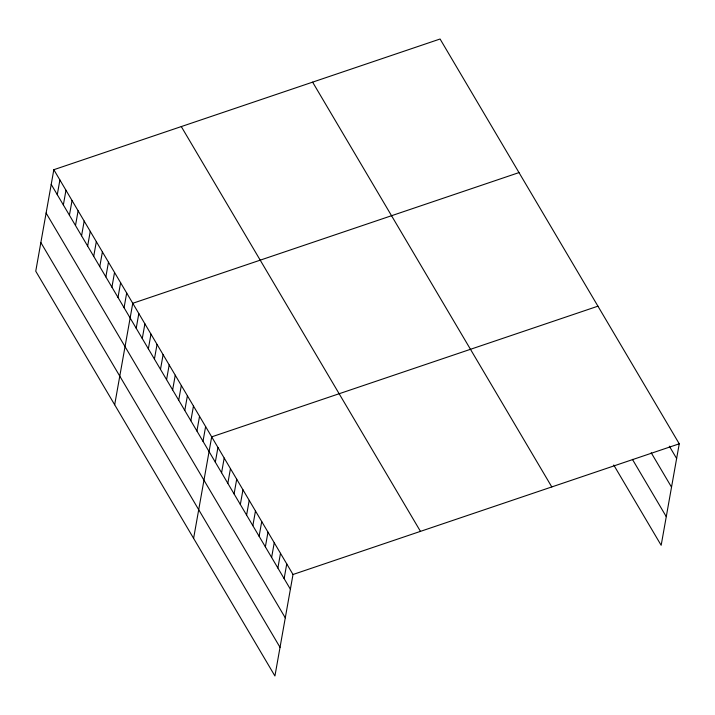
<?xml version="1.0" encoding="UTF-8"?>
<svg xmlns="http://www.w3.org/2000/svg" width="715" height="715" viewBox="0 0 715 715"><rect width="100%" height="100%" fill="white"/><g stroke="black" fill="none" stroke-linecap="round" stroke-linejoin="round"><path stroke-width="1.07" d="M53.831 169.705L35.75 271.191L274.926 675.988L293.007 574.494L53.831 169.705L440.074 39.012L679.25 443.809L661.169 545.295L613.738 465.009M57.28 194.686L59.899 179.974M63.349 204.964L65.968 190.253M69.427 215.233L72.045 200.531M75.495 225.511L78.114 210.8M81.564 235.789L84.182 221.078M87.641 246.058L90.26 231.356M93.71 256.336L96.328 241.634M99.778 266.615L102.397 251.903M105.847 276.893L108.474 262.182M111.924 287.162L114.543 272.46M117.993 297.44L120.612 282.738M124.061 307.718L126.689 293.007M114.677 404.77L132.758 303.285L519.001 172.592M136.208 328.265L138.826 313.563M142.276 338.544L144.895 323.832M148.354 348.822L150.972 334.111M154.422 359.091L157.041 344.389M160.491 369.369L163.109 354.667M166.568 379.647L169.187 364.936M172.637 389.916L175.255 375.214M178.705 400.194L181.324 385.492M184.783 410.473L187.402 395.761M190.851 420.751L193.47 406.04M196.92 431.02L199.539 416.318M202.997 441.298L205.616 426.596M193.604 538.359L211.685 436.865L597.928 306.181M215.322 462.158L217.941 447.456M221.578 472.749L224.197 458.038M227.835 483.331L230.453 468.629M234.082 493.922L236.71 479.211M240.338 504.513L242.966 489.802M246.595 515.095L249.213 500.393M252.851 525.686L255.469 510.975M259.107 536.268L261.726 521.566M265.363 546.859L267.982 532.148M271.62 557.441L274.238 542.739M277.876 568.032L280.495 553.321M284.132 578.614L286.751 563.912M293.007 574.494L679.25 443.809M669.329 446.169L676.631 458.512M651.195 452.747L671.528 487.156M632.391 459.316L666.273 516.659M312.616 82.145L551.792 486.933M181.288 126.573L420.465 531.37M51.212 184.407L290.388 589.205M46.109 213.043L285.285 617.84M40.853 242.555L280.03 647.352"/></g></svg>
